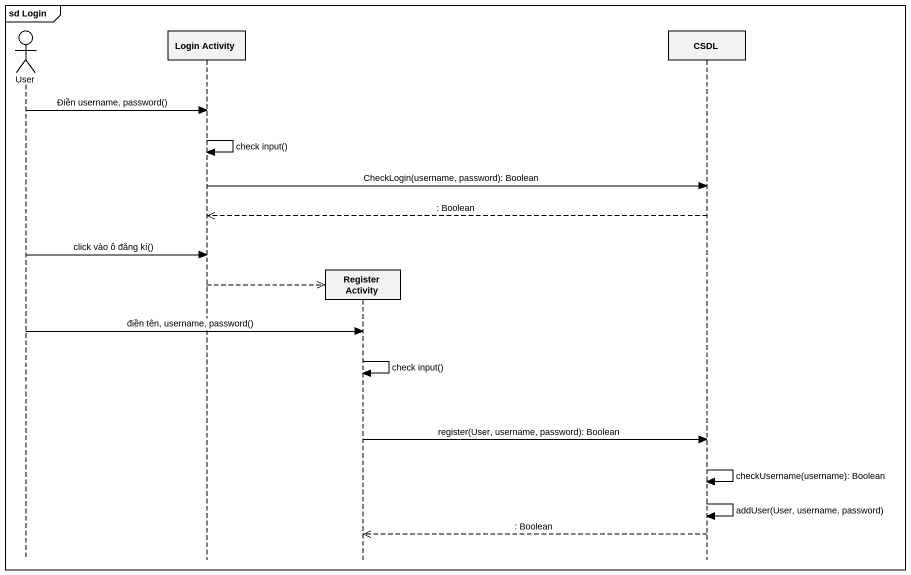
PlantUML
@startuml
mainframe sd Login
hide footbox
actor User
participant "Login Activity" as Login_Activity
participant "Register Activity" as Register_Activity
participant CSDL

User -> Login_Activity : Điền username, password()
Login_Activity -> Login_Activity : check input()
Login_Activity -> CSDL : CheckLogin(username, password): Boolean
CSDL -->> Login_Activity : : Boolean
User -> Login_Activity : click vào ô đăng kí()
Login_Activity -->> Register_Activity **
User -> Register_Activity : điền tên, username, password()
Register_Activity -> Register_Activity : check input()
Register_Activity -> CSDL : register(User, username, password): Boolean
CSDL -> CSDL : checkUsername(username): Boolean
CSDL -> CSDL : addUser(User, username, password)
CSDL -->> Register_Activity : : Boolean
@enduml
